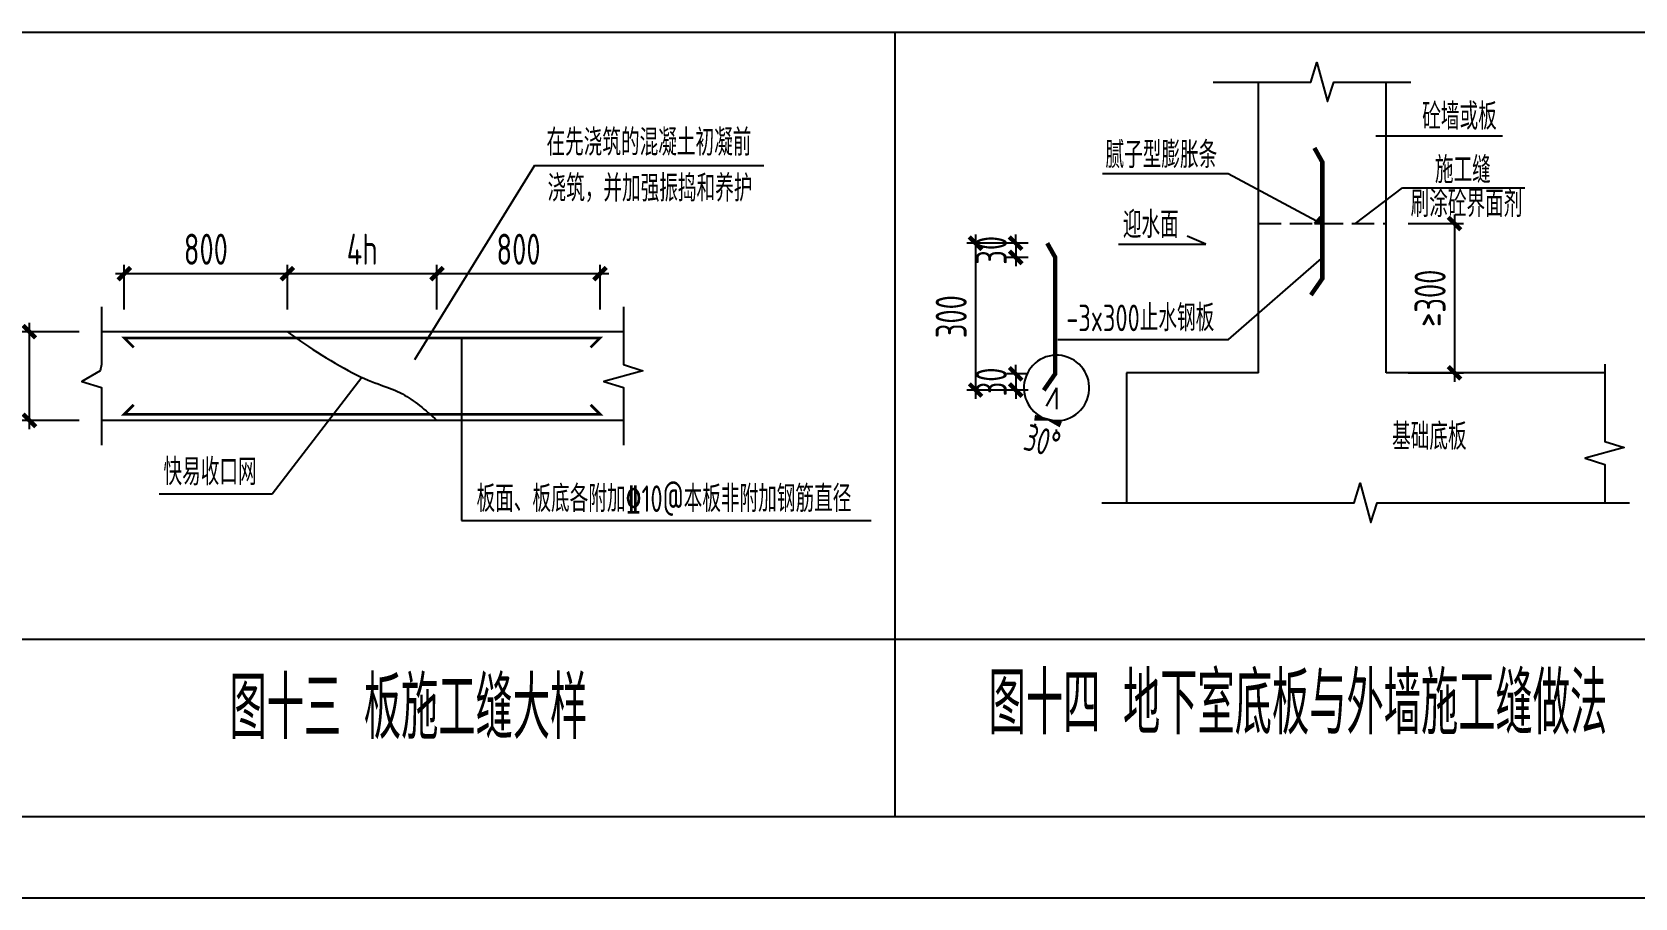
# Model space of a CAD drawing. Extents: x 9731685 to 18866768, y -962146 to 194094.
# Drawn here: x 9830739 to 9848809, y 73110 to 82873 of the extents above; entities that cross this region are included whole.
import ezdxf
from ezdxf.enums import TextEntityAlignment as Align

# ---------------------------------------------------------------- set-up
doc = ezdxf.new("R2010")
doc.units = 0
doc.header["$LTSCALE"] = 1000
doc.linetypes.add('DASH', pattern=[0.35, 0.25, -0.1])
doc.layers.get('0').update_dxf_attribs({"linetype": 'CONTINUOUS'})
doc.layers.get('Defpoints').update_dxf_attribs({"linetype": 'CONTINUOUS'})
for name, color, linetype in [('DIM', 3, 'CONTINUOUS'), ('HATCH', 254, 'CONTINUOUS'), ('NUM', 7, 'CONTINUOUS'), ('TAB', 7, 'CONTINUOUS'), ('TEXT', 7, 'CONTINUOUS'), ('THIN', 7, 'CONTINUOUS')]:
    doc.layers.add(name, color=color, linetype=linetype)
doc.layers.add('rein', color=6, linetype='ByLayer', lineweight=18)
doc.styles.add('TSSD_Dimension', font='Tssdeng.shx', dxfattribs={"width": 0.7, "bigfont": 'hztxt.shx'})
doc.styles.add('TSSD_Norm', font='Tssdeng.shx', dxfattribs={"width": 0.7, "bigfont": 'hztxt.shx'})
doc.styles.add('说明文字', font='tssdeng.shx', dxfattribs={"width": 0.75, "bigfont": 'hztxt.shx'})
doc.dimstyles.new('TSAN_100_100', dxfattribs={"dimtxt": 300, "dimasz": 100, "dimexe": 100, "dimexo": 250, "dimgap": 100, "dimtad": 2, "dimzin": 0, "dimdsep": 46, "dimtxsty": 'TSSD_Dimension', "dimblk": 'CLOSEDBLANK', "dimblk1": 'CLOSEDBLANK', "dimblk2": 'CLOSEDBLANK', "dimcen": 0, "dimdle": 100, "dimclrt": 7, "dimadec": 0, "dimazin": 0, "dimtfac": 1, "dimtdec": 0, "dimtix": 1, "dimtmove": 2, "dimatfit": 3, "dimldrblk": 'CLOSEDBLANK', "dimfxl": 1, "dimtolj": 1, "dimtzin": 0, "dimarcsym": 0})
doc.dimstyles.new('TSSD_100_100', dxfattribs={"dimtxt": 350, "dimasz": 100, "dimexe": 100, "dimexo": 250, "dimgap": 100, "dimtad": 1, "dimdec": 0, "dimzin": 0, "dimdsep": 46, "dimtxsty": 'TSSD_Dimension', "dimblk": 'ARCHTICK', "dimblk1": 'ARCHTICK', "dimblk2": 'ARCHTICK', "dimcen": 0, "dimdle": 100, "dimclrt": 7, "dimadec": 0, "dimazin": 0, "dimtfac": 1, "dimtdec": 0, "dimtix": 1, "dimtmove": 2, "dimatfit": 3, "dimfxl": 1, "dimtolj": 1, "dimtzin": 0, "dimarcsym": 0})

# ---------------------------------------------------------------- blocks, each defined once
blk = doc.blocks.new('_ArchTick')
at = {"color": 0, "linetype": 'ByBlock', "const_width": 0.5}
blk.add_lwpolyline([(-0.71, -0.71), (0.71, 0.71)], dxfattribs=at)
blk = doc.blocks.new('*D842')
at = {"layer": 'Defpoints', "color": 0}
for p in [(9842220, 80492), (9841828, 80332), (9842220, 80332)]:
    blk.add_point(p, dxfattribs=at)
at = {"layer": 'DIM', "color": 0, "lineweight": -2}
for p, q in [((9841970, 80492), (9841728, 80492)), ((9841828, 80492), (9841828, 80592)), ((9841828, 80492), (9841828, 80332)), ((9841970, 80332), (9841728, 80332)), ((9841828, 80332), (9841828, 80232))]:
    blk.add_line(p, q, dxfattribs=at)
at = {"layer": 'DIM', "color": 0, "lineweight": -2, "xscale": 100, "yscale": 100, "zscale": 100}
for p, rotation in [((9841828, 80492), 270), ((9841828, 80332), 90)]:
    blk.add_blockref('_ArchTick', p, dxfattribs=dict(at, rotation=rotation))
at = {"layer": 'DIM', "color": 7, "insert": (9841553, 80412), "char_height": 350, "attachment_point": 5, "rotation": 90, "style": 'TSSD_Dimension'}
blk.add_mtext('\\A1;30', dxfattribs=at)
blk = doc.blocks.new('*D843')
at = {"layer": 'Defpoints', "color": 0}
for p in [(9842220, 79019), (9841828, 78836), (9842220, 78836)]:
    blk.add_point(p, dxfattribs=at)
at = {"layer": 'DIM', "color": 0, "lineweight": -2}
for p, q in [((9841970, 79019), (9841728, 79019)), ((9841828, 79019), (9841828, 79119)), ((9841828, 79019), (9841828, 78836)), ((9841970, 78836), (9841728, 78836)), ((9841828, 78836), (9841828, 78736))]:
    blk.add_line(p, q, dxfattribs=at)
at = {"layer": 'DIM', "color": 0, "lineweight": -2, "xscale": 100, "yscale": 100, "zscale": 100}
for p, rotation in [((9841828, 79019), 270), ((9841828, 78836), 90)]:
    blk.add_blockref('_ArchTick', p, dxfattribs=dict(at, rotation=rotation))
at = {"layer": 'DIM', "color": 7, "insert": (9841553, 78928), "char_height": 350, "attachment_point": 5, "rotation": 90, "style": 'TSSD_Dimension'}
blk.add_mtext('\\A1;30', dxfattribs=at)
blk = doc.blocks.new('*D844')
at = {"layer": 'Defpoints', "color": 0}
for p in [(9842049, 80492), (9841376, 78836), (9842049, 78836)]:
    blk.add_point(p, dxfattribs=at)
at = {"layer": 'DIM', "color": 0, "lineweight": -2}
for p, q in [((9841799, 80492), (9841276, 80492)), ((9841376, 80592), (9841376, 78736)), ((9841799, 78836), (9841276, 78836))]:
    blk.add_line(p, q, dxfattribs=at)
at = {"layer": 'DIM', "color": 0, "lineweight": -2, "xscale": 100, "yscale": 100, "zscale": 100}
for p, rotation in [((9841376, 80492), 90), ((9841376, 78836), 270)]:
    blk.add_blockref('_ArchTick', p, dxfattribs=dict(at, rotation=rotation))
at = {"layer": 'DIM', "color": 7, "insert": (9841101, 79664), "char_height": 350, "attachment_point": 5, "rotation": 90, "style": 'TSSD_Dimension'}
blk.add_mtext('\\A1;300', dxfattribs=at)
blk = doc.blocks.new('_ClosedBlank')
at = {"color": 0}
blk.add_lwpolyline([(0, 0, 0, 0.658, 0), (-2.5, 0, 0.658, 0.658, 0)], format="xyseb", dxfattribs=at)
blk = doc.blocks.new('*D845')
at = {"layer": 'Defpoints', "color": 0}
for p in [(9842289, 78860), (9842289, 78860), (9842170, 78654), (9842289, 78622), (9842163, 78514)]:
    blk.add_point(p, dxfattribs=at)
at = {"layer": 'DIM', "color": 0, "lineweight": -2}
for p, q in [((9842045, 78437), (9842055, 78454)), ((9842289, 78372), (9842289, 78391))]:
    blk.add_line(p, q, dxfattribs=at)
blk.add_arc((9842289, 78860), 369, 255.5724, 254.4276, dxfattribs=at)
at = {"layer": 'DIM', "color": 0, "lineweight": -2, "xscale": 100, "yscale": 100, "zscale": 100}
for p, rotation in [((9842289, 78491), 352.213819938758), ((9842105, 78541), 157.7861800611778)]:
    blk.add_blockref('_ClosedBlank', p, dxfattribs=dict(at, rotation=rotation))
at = {"layer": 'DIM', "color": 7, "insert": (9842129, 78262), "char_height": 300, "attachment_point": 5, "rotation": 345, "style": 'TSSD_Dimension'}
blk.add_mtext('\\A1;30°', dxfattribs=at)
blk = doc.blocks.new('*D846')
at = {"layer": 'Defpoints', "color": 0}
for p in [(9846002, 80715), (9846002, 79030), (9846775, 79030)]:
    blk.add_point(p, dxfattribs=at)
at = {"layer": 'DIM', "color": 0, "lineweight": -2}
for p, q in [((9846775, 80815), (9846775, 78930)), ((9846252, 80715), (9846875, 80715)), ((9846252, 79030), (9846875, 79030))]:
    blk.add_line(p, q, dxfattribs=at)
at = {"layer": 'DIM', "color": 0, "lineweight": -2, "xscale": 100, "yscale": 100, "zscale": 100}
for p, rotation in [((9846775, 80715), 90), ((9846775, 79030), 270)]:
    blk.add_blockref('_ArchTick', p, dxfattribs=dict(at, rotation=rotation))
at = {"layer": 'DIM', "color": 7, "insert": (9846500, 79872), "char_height": 350, "attachment_point": 5, "rotation": 90, "style": 'TSSD_Dimension'}
blk.add_mtext('\\A1;≥300', dxfattribs=at)
blk = doc.blocks.new('*D847')
at = {"layer": 'Defpoints', "color": 0}
for p in [(9830708, 79494), (9831520, 79494), (9831520, 78494)]:
    blk.add_point(p, dxfattribs=at)
at = {"layer": 'DIM', "color": 0, "lineweight": -2}
for p, q in [((9830708, 78394), (9830708, 79594)), ((9831270, 79494), (9830608, 79494)), ((9831270, 78494), (9830608, 78494))]:
    blk.add_line(p, q, dxfattribs=at)
at = {"layer": 'DIM', "color": 0, "lineweight": -2, "xscale": 100, "yscale": 100, "zscale": 100}
for p, rotation in [((9830708, 79494), 90), ((9830708, 78494), 270)]:
    blk.add_blockref('_ArchTick', p, dxfattribs=dict(at, rotation=rotation))
at = {"layer": 'DIM', "color": 7, "insert": (9830433, 78994), "char_height": 350, "attachment_point": 5, "rotation": 90, "style": 'TSSD_Dimension'}
blk.add_mtext('\\A1;板厚h', dxfattribs=at)
blk = doc.blocks.new('*D848')
at = {"layer": 'Defpoints', "color": 0}
for p in [(9833617, 80149), (9831778, 79494), (9833617, 79494)]:
    blk.add_point(p, dxfattribs=at)
at = {"layer": 'DIM', "color": 0, "lineweight": -2}
for p, q in [((9831778, 79744), (9831778, 80249)), ((9833617, 79744), (9833617, 80249)), ((9831678, 80149), (9833717, 80149))]:
    blk.add_line(p, q, dxfattribs=at)
at = {"layer": 'DIM', "color": 0, "lineweight": -2, "xscale": 100, "yscale": 100, "zscale": 100, "rotation": 180}
blk.add_blockref('_ArchTick', (9831778, 80149), dxfattribs=at)
at = {"layer": 'DIM', "color": 0, "lineweight": -2, "xscale": 100, "yscale": 100, "zscale": 100}
blk.add_blockref('_ArchTick', (9833617, 80149), dxfattribs=at)
at = {"layer": 'DIM', "color": 7, "insert": (9832698, 80424), "char_height": 350, "attachment_point": 5, "style": 'TSSD_Dimension'}
blk.add_mtext('\\A1;800', dxfattribs=at)
blk = doc.blocks.new('*D849')
at = {"layer": 'Defpoints', "color": 0}
for p in [(9835303, 80149), (9833617, 79494), (9835303, 79494)]:
    blk.add_point(p, dxfattribs=at)
at = {"layer": 'DIM', "color": 0, "lineweight": -2}
for p, q in [((9833617, 79744), (9833617, 80249)), ((9835303, 79744), (9835303, 80249)), ((9833517, 80149), (9835403, 80149))]:
    blk.add_line(p, q, dxfattribs=at)
at = {"layer": 'DIM', "color": 0, "lineweight": -2, "xscale": 100, "yscale": 100, "zscale": 100, "rotation": 180}
blk.add_blockref('_ArchTick', (9833617, 80149), dxfattribs=at)
at = {"layer": 'DIM', "color": 0, "lineweight": -2, "xscale": 100, "yscale": 100, "zscale": 100}
blk.add_blockref('_ArchTick', (9835303, 80149), dxfattribs=at)
at = {"layer": 'DIM', "color": 7, "insert": (9834460, 80424), "char_height": 350, "attachment_point": 5, "style": 'TSSD_Dimension'}
blk.add_mtext('\\A1;4h', dxfattribs=at)
blk = doc.blocks.new('*D850')
at = {"layer": 'Defpoints', "color": 0}
for p in [(9837142, 80149), (9835303, 79494), (9837142, 79494)]:
    blk.add_point(p, dxfattribs=at)
at = {"layer": 'DIM', "color": 0, "lineweight": -2}
for p, q in [((9835303, 79744), (9835303, 80249)), ((9837142, 79744), (9837142, 80249)), ((9835203, 80149), (9837242, 80149))]:
    blk.add_line(p, q, dxfattribs=at)
at = {"layer": 'DIM', "color": 0, "lineweight": -2, "xscale": 100, "yscale": 100, "zscale": 100, "rotation": 180}
blk.add_blockref('_ArchTick', (9835303, 80149), dxfattribs=at)
at = {"layer": 'DIM', "color": 0, "lineweight": -2, "xscale": 100, "yscale": 100, "zscale": 100}
blk.add_blockref('_ArchTick', (9837142, 80149), dxfattribs=at)
at = {"layer": 'DIM', "color": 7, "insert": (9836223, 80424), "char_height": 350, "attachment_point": 5, "style": 'TSSD_Dimension'}
blk.add_mtext('\\A1;800', dxfattribs=at)

msp = doc.modelspace()

# ---------------------------------------------------------------- hatches: boundary and pattern name
at = {"layer": 'HATCH'}
h = msp.add_hatch(dxfattribs=at)
h.set_pattern_fill('LATEX', color=256, scale=10, style=0)
h.set_pattern_definition([(225, (9115835.154, 568787.09), (-9e-15, -69.849422), [98.783, 0]), (315, (9115791.5, 568760.895), (-1e-14, -69.849422), [24.696, -74.087])])
h.paths.add_polyline_path([(9845261.3, 80789.2), (9845197.3, 80714.8), (9845261.3, 80714.8)])
h = msp.add_hatch(dxfattribs=at)
h.set_pattern_fill('LATEX', color=256, style=0)
h.set_pattern_definition([(225, (9115772.289, 568724.224), (-9e-16, -6.984942206), [9.8783, 0]), (315, (9115767.923, 568721.6045), (-1e-15, -6.984942206), [2.4696, -7.4087])])
h.paths.add_polyline_path([(9845261.3, 80789.2), (9845197.3, 80714.8), (9845261.3, 80714.8)])

# ---------------------------------------------------------------- linework, layer by layer
for p, q in [((9844564.6, 79029.5), (9844564.6, 82309.1)), ((9846004.6, 79029.5), (9846004.6, 82309.1)), ((9837405.3, 79493.8), (9831520.1, 79493.8)), ((9844564.6, 79029.5), (9843077.3, 79029.5)), ((9843077.3, 79029.5), (9843077.3, 77564.8)), ((9848469.3, 79029.5), (9846004.6, 79029.5)), ((9837405.3, 78493.8), (9831520.1, 78493.8))]:
    msp.add_line(p, q)
at = {"linetype": 'DASH'}
msp.add_line((9844569.5, 80714.8), (9846001.6, 80714.8), dxfattribs=at)
at = {"color": 4, "const_width": 50}
for points in [[(9845195.8, 81566.3), (9845285.5, 81406.6), (9845285.5, 81004.8), (9845285.5, 80424.8), (9845285.5, 80093.4), (9845156.4, 79907.6)], [(9842183.7, 80492.2), (9842273.5, 80332.4), (9842273.5, 79930.7), (9842273.5, 79350.7), (9842273.5, 79019.2), (9842144.4, 78833.5)]]:
    msp.add_lwpolyline(points, dxfattribs=at)
msp.add_lwpolyline([(9848469.3, 79126.9), (9848469.3, 78256.9), (9848689.3, 78186.9), (9848249.3, 78066.9), (9848469.3, 77996.9), (9848469.3, 77564.8)])
msp.add_open_spline([(9833617.3, 79493.8), (9833777.3, 79371.4), (9834481.3, 78912.9), (9834877.9, 78863.1), (9835171.5, 78611.5), (9835303.1, 78493.8)], degree=3, knots=[311.7928109, 311.7928109, 311.7928109, 311.7928109, 866.2737879, 1480.704495, 1975.1640223, 1975.1640223, 1975.1640223, 1975.1640223])
at = {"layer": 'HATCH'}
for p, q in [((9845261.3, 80789.2), (9845197.3, 80714.8)), ((9845261.3, 80714.8), (9845261.3, 80789.2)), ((9845197.3, 80714.8), (9845261.3, 80714.8))]:
    msp.add_line(p, q, dxfattribs=at)
at = {"layer": 'rein', "const_width": 30}
for points in [[(9831884.4, 79317.8), (9831778.3, 79423.8), (9837142.1, 79423.8), (9837036, 79317.8)], [(9831884.4, 78669.9), (9831778.3, 78563.8), (9837142.1, 78563.8), (9837036, 78669.9)]]:
    msp.add_lwpolyline(points, dxfattribs=at)
at = {"layer": 'TAB'}
for p, q in [((9799804.8, 82873), (9859010.8, 82873)), ((9840464.1, 82873), (9840464.1, 74028)), ((9799804.8, 76028), (9859010.8, 76028)), ((9799804.8, 74028), (9859010.8, 74028)), ((9799804.8, 73109.6), (9859010.8, 73109.6))]:
    msp.add_line(p, q, dxfattribs=at)
at = {"layer": 'TEXT'}
for p, q in [((9845889.6, 81703.9), (9847315.7, 81703.9)), ((9836404.8, 81370), (9835050, 79178.5)), ((9836404.8, 81370), (9838987.8, 81370)), ((9844224.2, 81274), (9842807.1, 81274)), ((9845220.8, 80742.1), (9844224.2, 81274)), ((9845660.7, 80714.8), (9846189.9, 81117.6)), ((9846189.9, 81117.6), (9847566.9, 81117.6)), ((9842986.3, 80482.1), (9843972.5, 80482.1)), ((9843972.5, 80482.1), (9843760.6, 80572.9)), ((9844228.6, 79405.6), (9845307.6, 80345.5)), ((9835580, 79423.8), (9835580, 77365)), ((9842302.6, 79405.6), (9844228.6, 79405.6)), ((9833444.5, 77667.3), (9834457, 78979.8)), ((9842289.4, 78860.4), (9842170.1, 78653.6)), ((9842289.4, 78860.4), (9842289.4, 78621.6)), ((9832172.5, 77667.3), (9833444.5, 77667.3)), ((9835580, 77365), (9840198.1, 77365))]:
    msp.add_line(p, q, dxfattribs=at)
at = {"layer": 'THIN'}
for points in [[(9844054.5, 82309.1), (9845154.6, 82309.1), (9845224.6, 82529.1), (9845344.6, 82089.1), (9845414.6, 82309.1), (9846284.6, 82309.1)], [(9831520.1, 79773.8), (9831520.1, 79123.8), (9831505.3, 79053.8), (9831300.1, 78933.8), (9831520.1, 78863.8), (9831520.1, 78213.8)], [(9837405.3, 79773.8), (9837405.3, 79123.8), (9837625.3, 79053.8), (9837185.3, 78933.8), (9837405.3, 78863.8), (9837405.3, 78213.8)], [(9842797.3, 77564.8), (9845643.3, 77564.8), (9845713.3, 77784.8), (9845833.3, 77344.8), (9845903.3, 77564.8), (9848749.3, 77564.8)]]:
    msp.add_lwpolyline(points, dxfattribs=at)

# ---------------------------------------------------------------- texts
at = {"style": '说明文字', "width": 0.7}
msp.add_text('基础底板', height=300, dxfattribs=at).set_placement((9846071.7, 78162.2))
at = {"layer": 'NUM', "color": 70, "style": 'TSSD_Norm', "width": 0.6}
msp.add_text('图十四 地下室底板与外墙施工缝做法', height=700, dxfattribs=at).set_placement((9841522.5, 74743.1), align=Align.BOTTOM_LEFT)
at = {"layer": 'NUM', "color": 7, "style": 'TSSD_Norm', "width": 0.6}
msp.add_text('图十三 板施工缝大样', height=700, dxfattribs=at).set_placement((9832964.1, 74691.7), align=Align.BOTTOM_LEFT)
at = {"layer": 'TEXT', "style": '说明文字', "width": 0.7}
for s, p in [('砼墙或板', (9846411.7, 81771.6)), ('在先浇筑的混凝土初凝前', (9836538, 81478.6)), ('腻子型膨胀条', (9842840.4, 81338.8)), ('施工缝', (9846554.2, 81168.2)), ('浇筑，并加强振捣和养护', (9836550.4, 80962)), ('刷涂砼界面剂', (9846280.4, 80786.8)), ('迎水面', (9843036.2, 80550.6)), ('-3x300止水钢板', (9842397.8, 79499.9)), ('快易收口网', (9832220.2, 77763.7)), ('板面、板底各附加\x8410@本板非附加钢筋直径', (9835749.8, 77461.3))]:
    msp.add_text(s, height=300, dxfattribs=at).set_placement(p)

# ---------------------------------------------------------------- dimensions: what is measured, and where the dimension line sits
at = {"layer": 'DIM'}
for base, p1, p2, text, picture, middle in [((9846775.3, 79029.5), (9846001.6, 80714.8), (9846001.6, 79029.5), '≥300', '*D846', (9846500.3, 79872.2)), ((9841827.6, 80332.4), (9842219.5, 80492.2), (9842219.5, 80332.4), '30', '*D842', (9841552.6, 80412.3)), ((9841376.5, 78835.9), (9842049.2, 80492.2), (9842049.2, 78835.9), '300', '*D844', (9841101.5, 79664)), ((9841827.6, 78835.9), (9842219.5, 79019.2), (9842219.5, 78835.9), '30', '*D843', (9841552.6, 78927.6))]:
    dim = msp.add_linear_dim(base=base, p1=p1, p2=p2, angle=90, text=text, dimstyle='TSSD_100_100', dxfattribs=at)
    dim.commit()
    dim.dimension.update_dxf_attribs({"geometry": picture, "text_midpoint": middle})
at = {"layer": 'DIM', "color": 3}
for base, p1, p2, text, picture, middle in [((9833617.3, 80148.6), (9831778.3, 79493.8), (9833617.3, 79493.8), '800', '*D848', (9832697.8, 80423.6)), ((9835303.1, 80148.6), (9833617.3, 79493.8), (9835303.1, 79493.8), '4h', '*D849', (9834460.2, 80423.6)), ((9837142.1, 80148.6), (9835303.1, 79493.8), (9837142.1, 79493.8), '800', '*D850', (9836222.6, 80423.6))]:
    dim = msp.add_linear_dim(base=base, p1=p1, p2=p2, text=text, dimstyle='TSSD_100_100', dxfattribs=at)
    dim.commit()
    dim.dimension.update_dxf_attribs({"geometry": picture, "text_midpoint": middle})
dim = msp.add_linear_dim(base=(9830708, 79493.8), p1=(9831520.1, 78493.8), p2=(9831520.1, 79493.8), angle=90, text='板厚h', dimstyle='TSSD_100_100', dxfattribs=at)
dim.commit()
dim.dimension.update_dxf_attribs({"geometry": '*D847', "text_midpoint": (9830433, 78993.8)})
at = {"layer": 'DIM'}
dim = msp.add_angular_dim_2l(base=(9842163.2, 78513.6), line1=((9842289.4, 78860.4), (9842170.1, 78653.6)), line2=((9842289.4, 78860.4), (9842289.4, 78621.6)), dimstyle='TSAN_100_100', override={"dimdec": 0}, dxfattribs=at)
dim.commit()
dim.dimension.update_dxf_attribs({"geometry": '*D845', "text_midpoint": (9842129.2, 78262.4)})

doc.saveas('drawing.dxf')
